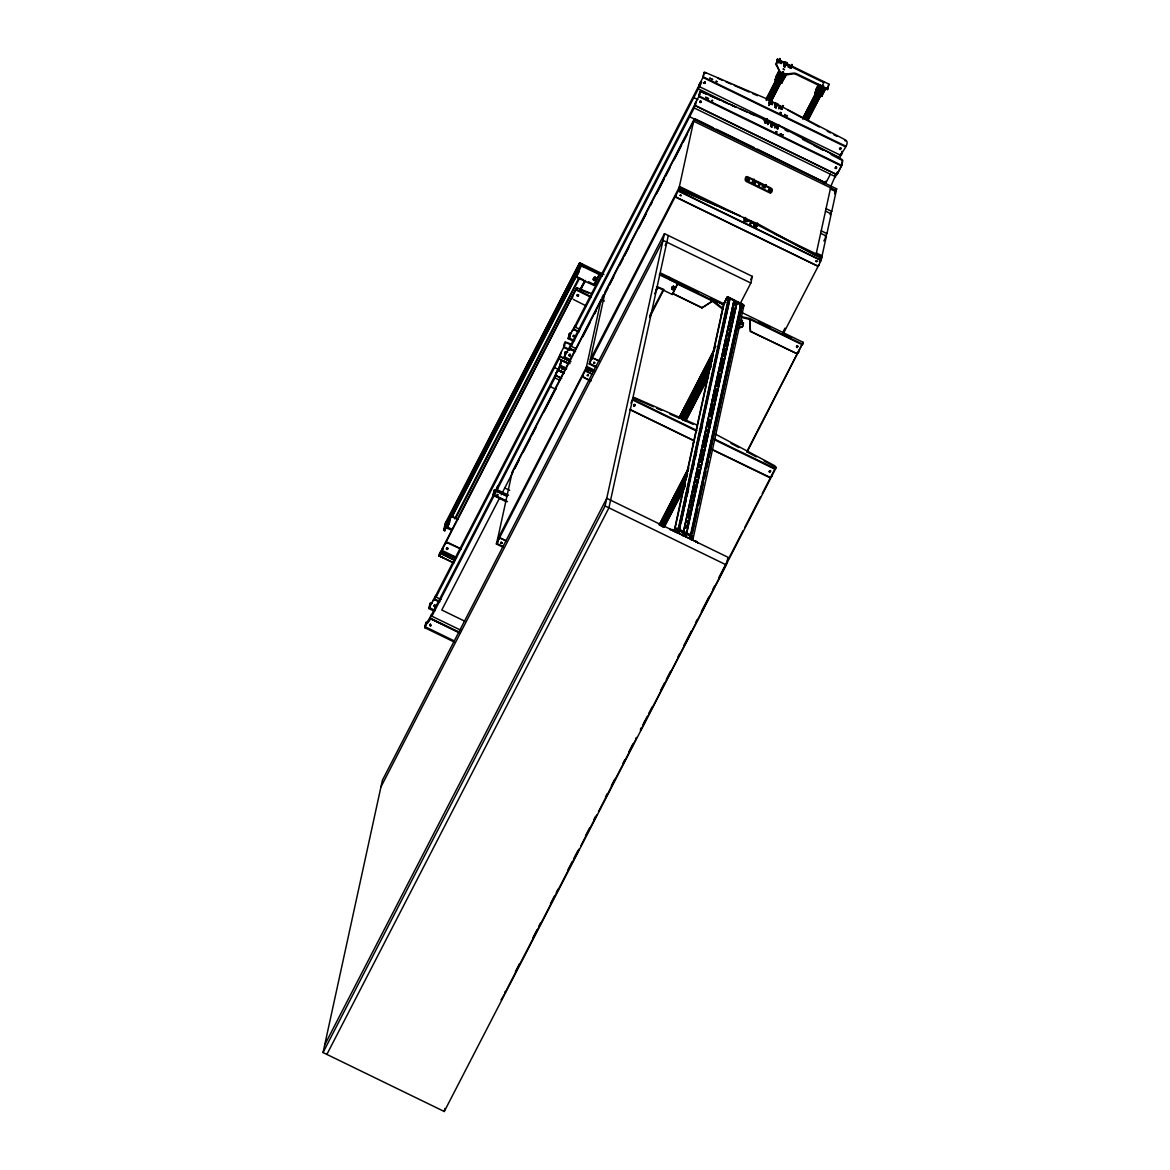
<?xml version="1.0" encoding="UTF-8"?>
<svg xmlns="http://www.w3.org/2000/svg" width="1170" height="1170" viewBox="0 0 1170 1170"><rect width="100%" height="100%" fill="white"/><g stroke="black" fill="none" stroke-linecap="round" stroke-linejoin="round"><path stroke-width="1.5" d="M572.422 298.131L572.466 297.648A3.481 3.305 12.3 0 1 572.773 296.624M576.079 348.645L571.194 346.276L571.998 342.605L694.98 104.291L695.141 105.227M745.641 180.107L770.065 192.421C772.288 193.986 773.194 188.575 771.001 188.121L747.674 176.772C745.363 175.207 744.061 180.97 746.475 181.569L770.401 193.152L771.644 189.218M775.578 467.824L775.081 467.049M821.384 259.023L820.711 258.087M821.632 258.526L759.579 224.742L679.2 188.955L589.241 364.031L595.808 367.219M500.775 543.041L500.906 542.295M501.842 543.289L501.974 542.544M593.629 363.095L594.345 362.203L594.579 363.431M680.062 195.375C682.519 194.761 678.922 195.609 681.306 195.507M816.601 260.632C817.42 263.572 814.422 259.725 816.879 261.159M816.967 261.115L815.826 261.422M556.145 372.879A3.481 3.305 12.3 0 0 555.838 373.786L554.887 377.881L559.816 380.279M555.838 373.786L555.794 374.4M560.006 354.671L560.035 356.016M505.367 991.59L505.294 992.087A3.481 3.305 12.3 0 1 504.987 992.979M695.038 104.379L695.126 103.881A3.481 3.32 12.3 0 1 695.433 102.975M699.221 85.249L699.294 84.752A3.481 3.305 12.3 0 1 699.601 83.845M726.95 297.282L724.23 303.966M692.874 538.112L691.324 537.703M675.002 528.621L724.201 302.957M693.064 537.235L691.806 536.255L690.914 537.381L689.89 536.957M692.011 539.75L693.21 536.474M691.909 540.189L693.371 537.322L743.871 305.721L742.16 304.244M684.962 528.416C683.982 520.928 690.753 529.293 685.05 525.783M685.693 525.447L686 528.138L687.302 526.237M686.161 520.723C692.582 522.712 683.104 517.871 687.814 523.195M687.901 515.341C687.975 522.8 690.929 511.568 687.316 515.985M688.501 510.588C694.79 512.738 685.269 507.678 690.022 513.074M690.11 505.221C690.081 512.811 693.049 501.345 689.686 506.04M690.9 500.482C696.808 502.369 687.419 497.733 692.23 502.968M692.318 495.115C692.391 502.705 695.097 491.195 691.894 495.919M692.991 490.859C698.329 493.243 692.216 485.184 692.757 493.155M693.415 490.054L693.722 492.731L695.024 490.83M695.112 488.607C699.587 483.956 690.929 483.312 694.41 488.475M694.512 484.994L694.819 487.671L696.135 485.784M694.892 482.903C693.664 475.269 700.494 483.722 695.55 480.314M695.623 479.934L695.931 482.61L697.232 480.724M696.004 477.901C695.667 470.047 701.576 478.077 696.311 475.693M696.72 474.874L697.028 477.55L698.329 475.663M698.431 473.426C702.892 468.79 694.234 468.132 697.715 473.309M697.832 469.828L698.139 472.504L699.441 470.603M698.197 467.722C696.077 462.94 702.307 464.329 700.318 466.377M698.929 464.768L699.236 467.444L700.537 465.543M699.309 462.735C698.973 454.881 704.881 462.896 699.616 460.512M700.026 459.708L700.333 462.384L701.649 460.497M700.713 455.466C706.548 457.411 698.958 449.938 700.859 458.04M701.137 454.647L700.83 456.87L702.146 457.441M702.234 449.587C698.885 455.891 706.124 451.883 703.462 449.543C699.894 447.13 703.214 456.505 703.843 450.377M702.614 447.496C702.366 439.73 708.142 447.7 702.921 445.346M703.346 444.541L703.653 447.218L704.954 445.317M703.711 442.435C702.161 436.585 709.225 439.803 705.013 443.123M704.442 439.481L704.749 442.158L706.051 440.256M705.539 434.421C705.627 441.88 708.45 430.648 704.954 435.065M706.139 429.668C712.428 431.818 702.907 426.757 707.66 432.154M707.748 424.3C707.821 431.905 710.658 420.381 707.338 425.119M708.347 419.547C714.636 421.712 705.115 416.637 709.868 422.048M709.956 414.195C709.927 421.77 712.91 410.304 709.532 414.999M711.053 409.134C713.788 421.843 712.208 398.209 710.629 412.425M712.164 404.074C712.12 411.664 715.236 400.184 711.74 404.878M712.53 401.983L712.588 399.526M714.958 397.566C719.316 393.69 711.36 391.467 713.934 397.259M714.358 393.954L714.68 396.645L715.981 394.743M716.069 392.506C720.705 387.197 711.345 388.001 715.704 392.52M715.47 388.908L715.777 391.584L717.078 389.683M715.835 386.802C715.528 379.095 721.422 386.89 716.157 384.652M716.566 383.848L716.874 386.524L718.19 384.623M718.278 382.4C722.548 378.773 714.928 376.082 717.108 381.99M717.678 378.787L717.985 381.464L719.287 379.577M718.365 374.546C725.371 376.214 714.665 369.31 719.009 377.354M718.775 373.727L718.482 375.95L719.799 376.535M719.155 371.636C718.848 363.928 724.727 371.724 719.462 369.486M719.872 368.667L720.193 371.343L721.495 369.457M721.583 367.219C725.853 363.592 718.234 360.901 720.413 366.81M720.983 363.621L721.29 366.298L722.592 364.396M722.68 362.159C727.257 357.113 718.146 357.303 722.153 362.115M722.08 358.561L722.387 361.237L723.703 359.336M722.46 356.455C722.153 348.762 728.003 356.558 722.767 354.305M723.192 353.501L723.499 356.177L724.8 354.291M723.645 348.777C730.036 350.839 720.676 345.954 725.312 351.234M725.385 343.38C725.473 350.839 728.296 339.622 724.815 344.038M726.921 346.305L728.471 338.92L726.278 337.852L726.19 340.543L727.506 341.128M727.594 333.274C727.667 340.865 730.504 329.355 727.184 334.079M728.384 328.536C734.351 330.554 724.947 325.743 729.714 331.008M729.802 323.154C729.758 330.744 732.888 319.264 729.393 323.958M730.49 318.913C735.725 321.136 729.787 313.297 730.241 321.209M730.899 318.094L731.221 320.77L732.522 318.883M731.586 313.852L731.893 316.529M732.376 310.942C731.206 303.337 738.065 311.863 732.8 308.295M733.107 307.988L733.414 310.664L734.731 308.763M733.795 303.732C738.957 305.984 733.239 298.16 733.502 305.955M734.219 302.928L734.526 305.604L735.828 303.717M430.56 625.877L430.341 624.224L430.882 625.614M433.909 606.177L434.509 605.124M446.487 548.452L447.042 549.505L447.817 548.394M561.688 371.036C560.986 372.104 559.903 371.124 561.702 372.148M560.518 371.607L560.518 372.382M564.613 352.887L565.958 352.053L564.013 357.757L570.565 360.945M577.19 295.162L577.922 296.156M573.198 336.258L573.476 335.468M593.936 278.826C594.141 276.983 596.334 278.533 594.755 279.411C591.727 278.241 597.387 275.33 595.705 279.528C597.475 276.135 593.643 283.593 593.248 278.957M594.111 277.948C593.95 280.259 596.568 276.632 595.194 278.972M703.901 82.968L704.676 81.856M705.232 82.909L705.013 81.9L703.916 83.172M671.639 288.332L671.931 287.22L671.77 289.078L672.911 289.633L674.373 287.922M835.336 168.041L836.126 166.93M840.85 148.868L840.864 148.093M324.704 1044.898L606.762 498.318L727.989 557.271L726.321 564.92L444.264 1111.5L323.037 1052.547L382.4 780.229L664.472 233.649L752.31 276.369L750.847 283.052L739.966 304.142M446.838 525.681L444.746 530.8L443.605 530.244L445.404 522.99L579.706 262.738L603.925 274.511M445.785 522.244L445.273 524.643L579.325 263.484L581.665 264.625L582.046 263.879M439.028 555.691L453.828 562.989L438.984 555.882L439.408 553.966L440.724 551.406L455.554 558.631M445.887 524.73L446.311 522.712M444.746 530.8L445.945 526.237C447.466 528.972 450.962 521.484 448.461 521.162M440.724 551.406L440.315 553.308L455.057 560.591M454.238 642.023L424.725 627.676L425.822 622.732L427.693 622.996M433.807 610.959L428.893 608.561L429.946 603.705L431.086 603.618M456.139 558.412L441.382 551.231L441.792 549.447L442.903 549.432M443.605 530.244L449.192 519.392L450.099 515.283L458.362 519.319M442.977 557.563L441.997 557.096L442.86 557.505M449.353 521.016L449.09 522.39L451.064 516.687L452.556 517.023M443.328 554.829L444.381 555.341L443.357 554.639M429.273 621.314L431.701 614.148L424.725 627.676M446.838 547.911L446.574 549.359M461.199 630.44L431.905 616.195L432.71 612.524L559.07 367.658L558.529 370.115M436.074 597.08L436.878 593.424L559.86 355.095L559.055 358.766L436.074 597.08L440.958 599.464M446.794 548.101L446.413 549.052L447.584 548.993M447.042 549.505L447.759 548.013L447.657 548.993M506.157 501.667L493.038 495.29L494.135 490.347L496.27 490.742M494.676 493.74L497.542 486.559L496.621 490.8L506.464 495.583M497.981 486.047L497.177 489.703L508.57 495.246M502.939 547.165L496.387 543.977L496.797 542.193L497.908 542.178M578.258 277.305L573.973 275.228L573.081 279.323L574.221 279.879L577.79 271.045L578.931 271.601L576.488 276.237L578.331 272.2M575.479 277.451L576.049 275.403M579.706 262.738L579.296 264.654L579.677 263.893L599.654 273.619L599.435 274.57L593.848 285.407L574.996 276.588M450.64 516.921L578.682 268.486L579.677 263.893M431.905 616.195L556.013 375.687L556.949 371.446M561.117 352.331L560.196 356.572L570.653 361.749M578.506 270.533L578.565 271.469L581.022 265.722L599.435 274.57M577.6 288.42L576.488 288.317L576.123 290.043L590.879 297.209M559.143 368.828L561.293 360.272L569.995 363.636M441.382 551.231L576.868 287.688L592.269 293.904M577.322 295.893L577.702 294.518L577.234 295.147M573.095 341.04L568.167 338.642L569.234 333.786L570.375 333.699M578.419 294.913L578.375 295.703L578.463 294.723M569.702 338.145L570.624 333.903M575.362 327.161L576.166 323.505L699.148 85.176L698.344 88.847L575.362 327.161L580.247 329.545M581.197 288.888L585.468 280.39M593.205 279.645L593.263 278.826M594.024 277.465L595.866 277.67M594.097 279.337L594.36 277.246M594.111 280.566L595.164 280.2M594.916 279.308L595.398 277.188M593.848 285.407L599.654 273.619M604.437 301.041L601.161 299.447L585.541 371.109L592.093 374.298M496.387 543.977L586.155 369.018L593.278 371.592M589.241 364.031L590.323 362.13M444.264 1111.5L444.922 1108.443M323.037 1052.547L605.095 505.966L664.472 233.649M571.194 346.276L694.176 107.962L694.98 104.291M696.238 101.527L695.316 105.768L836.886 174.623L841.42 165.847M845.91 146.265L703.243 76.898L704.311 72.028L767.783 99.289L845.076 139.742C851.409 142.755 841.259 151.793 841.054 155.508L699.484 86.653L700.406 82.412M501.667 998.434L501.286 1000.131L504.241 994.412M668.304 235.506L608.927 507.824L326.869 1054.419M630.937 403.167L633.336 397.624L634.696 397.683L696.779 424.959M834.619 193.84L836.682 188.867L694.015 119.501L678.395 191.163L821.047 260.53L821.881 256.713L775.067 233.941M634.008 404.557L633.643 405.858M633.862 404.703L633.745 406.005L633.731 404.893L634.827 404.513L634.71 405.815L634.93 404.659M634.754 405.624L633.789 405.815M634.842 405.639L634.696 404.41M671.77 289.078L672.18 286.855L674.052 286.767M671.975 289.37L671.726 288.434M672.457 288.288C675.924 283.652 671.097 290.964 673.467 287.03M672.56 288.42C671.887 287.293 674.066 284.997 673.701 287.264M672.779 287.162L673.174 286.197M672.56 289.648L673.92 288.99M672.852 288.566L672.706 287.761M673.525 287.718L673.028 288.566L673.745 286.46M672.297 294.504L678.103 282.701L672.297 294.504L656.472 286.796M673.525 288.244L673.613 286.358M674.432 287.103L674.388 287.791M701.956 307.856L712.515 301.099L701.956 307.856L672.501 293.538M671.946 530.025L696.764 542.09M674.212 530.756L723.835 303.147M766.774 98.324L780.127 72.555L776.076 64.628L777.494 59.1L828.857 84.079L827.819 88.861L827.424 89.607L797.15 74.88A4.49 1.331 27.3 0 0 793.348 73.871L785.158 74.997L780.917 83.231L775.067 79.794L778.562 71.297M776.076 64.628L777.494 59.1M765.677 120.539L764.873 123.201L765.268 122.44M769.436 103.326L769.845 101.424L772.697 102.814L772.288 104.715L769.26 103.106M778.006 62.99L778.81 60.343L781.662 61.718L781.238 63.633L778.211 62.025L780.361 58.763M755.118 183.734C756.332 178.118 755.674 187.098 752.266 182.345L752.939 179.931M765.78 121.768L765.633 122.484L767.227 118.96L765.253 121.504L767.227 118.96M769.801 103.37L769.421 102.39M744.603 220.238L745.714 217.664M745.173 217.401L745.553 218.38M753.012 181.628L754.123 179.054M768.12 123.83L768.529 121.929L767.739 124.576L768.12 123.83L765.092 122.221L766.701 118.696M779.293 60.811L778.372 61.308M677.927 530.463L728.31 298.569M679.009 529.352L729.012 299.973L729.085 297.604L727.243 297.165M693.284 536.211L678.629 529.03L729.085 297.604M678.79 532.672L679.2 530.756L683.338 532.759L682.651 535.567L683.338 532.759M679.492 529.44L729.89 298.277L734.029 300.295L683.485 531.721L734.029 300.295M679.638 529.849L680.413 526.295M681.189 522.741L683.894 510.296M684.669 506.742L686.22 499.619M686.995 496.065L688.545 488.958M692.816 469.389L694.366 462.282M695.141 458.728L696.691 451.62M700.962 432.052L702.512 424.944M721.89 336.039L730.036 298.686L732.113 299.71M747.381 219.931L746.957 221.832L743.857 220.94L744.515 218.541L747.118 220.413M779.542 73.651L779.761 72.599M636.027 738.928L636.348 737.422M640.941 729.597L641.262 728.091M784.383 76.006L785.099 74.207L793.743 73.125A4.49 1.331 27.3 0 1 797.531 74.134L827.819 88.861M687.77 525.9L688.545 522.346M690.476 513.454L695.521 490.332M696.296 486.778L697.846 479.671M699.397 472.548L700.172 468.994M705.217 445.887L705.993 442.318M706.768 438.765L708.318 431.657M712.588 412.089L714.139 404.981M719.565 380.089L721.115 372.981M721.89 369.413L722.665 365.859M724.596 356.967L726.146 349.859M729.246 335.629L732.742 319.629M733.517 316.075L735.067 308.968M702.102 461.155L703.258 455.817M705.203 446.925L705.978 443.372M725.356 354.466L726.131 350.912M726.921 347.358L728.471 340.236M730.402 331.344L731.952 324.236M732.727 320.682L734.277 313.575M735.053 310.006L736.603 302.898M777.816 128.554L778.24 126.638L775.388 125.248L774.584 127.91L774.964 127.164L777.816 128.554L777.436 129.3L778.708 124.546M779.556 106.134L778.752 108.795L779.132 108.049L781.984 109.439L782.408 107.523L779.556 106.134L779.161 106.894L781.969 108.503L783.417 105.695L781.809 109.219M788.507 65.052L788.097 66.968L790.949 68.357L791.359 66.441L788.507 65.052L788.127 65.798L790.935 67.407L792.368 64.599L790.233 67.875L791.154 67.377M685.912 536.474L686.483 534.295L690.607 536.299L690.198 538.215M753.553 225.664L754.226 223.251L757.078 224.64C757.648 230.154 749.897 222.461 756.654 226.556M686.483 534.295L685.781 537.088M737.159 301.816L686.629 533.257L737.159 301.816L741.297 303.834L690.9 534.997M781.428 108.24L781.282 108.956L782.876 105.432M756.61 226.073L757.195 223.236L756.405 227.053M764.493 187.215L765.604 184.641L765.984 185.62L764.493 187.215L765.604 184.641M778.24 126.638L777.26 127.354M756.083 225.825L757.195 223.236M791.841 64.35L790.774 68.123M765.487 186.045L765.078 187.946L762.226 186.571C761.465 181.745 765.78 189.818 766.145 184.904M690.856 533.344L740.873 303.966L738.797 302.957L738.241 304.024M742.116 304.083L743.52 305.355M691.046 538.639L691.66 535.845L692.903 536.299L676.962 528.621L678.205 529.162M723.996 303.205L727.55 296.727L742.219 303.981L691.251 536.357M690.9 539.619L691.894 535.816L689.642 536.971M692.377 533.608L697.803 508.76M698.578 505.206L703.609 482.142M704.384 478.589L705.934 471.495M706.695 467.941L708.245 460.834M709.02 457.294L742.306 304.653L739.952 306.452M740.61 322.262L741.18 323.344M741.21 322.086L742.072 321.852L739.849 324.704M741.517 320.931L742.409 320.565L741.663 320.214L739.981 324.119L740.961 323.373M741.385 322.408L740.976 324.309L740.244 323.958M742.35 326.913L743.462 322.818L742.35 326.913L737.919 328.624M802.401 344.799L749.619 319.132L750.453 331.446L796.624 353.486M750.453 331.446L749.619 319.132M824.163 89.037L824.382 87.984L819.175 84.62L814.934 92.839L820.784 96.276L822.013 95.94L822.481 93.19M827.424 89.607L828.857 84.079M689.642 116.737L825.874 182.988L757.268 149.102M816.177 253.934L830.598 187.814M769.538 471.861C767.812 471.261 771.747 472.431 769.933 470.516M797.75 346.247L796.843 347.373M796.989 347.548C798.759 346.744 796.244 345.004 797.647 346.261M769.655 472.095L770.182 471.919M770.401 470.662L770.533 471.378L770.547 470.603M797.457 345.823L797.165 347.49M830.729 186.542L836.55 173.145L834.883 176.392M840.718 154.03L839.914 157.701L806.671 141.526M836.886 174.623L837.501 171.785M841.054 155.508L841.976 151.266M775.52 467.576L775.242 469.346L714.577 439.832M802.357 344.989L802.766 343.088M845.851 145.504L845.559 146.82L702.907 77.454L703.96 72.701L706.11 73.081M640.677 728.354L640.516 730.533L775.578 468.79L775.929 466.859L774.598 465.689L715.484 434.128M746.928 452.278L803.161 342.327L741.297 312.258M820.419 259.023L822.086 255.777L826.386 236.077L820.682 233.298M825.245 236.852L826.927 233.605L831.212 213.905L825.508 211.126M830.086 214.68L831.753 211.434L836.053 191.734L830.349 188.97M841.742 165.379L842.795 160.422L841.683 159.281L780.741 126.726L700.143 91.143L699.075 95.998L841.742 165.379L838.042 172.531A3.481 3.32 12.3 0 1 837.486 173.321L837.252 173.526M678.015 530.536L678.541 529.469L677.488 533.096M497.981 494.617L497.104 494.968M562.946 368.608L563.136 369.369L562.156 369.077M732.61 316.646C735.769 303.922 727.828 322.32 733.619 313.823M731.411 323.944L730.402 326.766L729.524 326.547M729.305 331.827L730.314 329.004M728.193 336.872L729.217 334.05M728.5 339.022L727.067 341.976L725.926 341.523M725.985 346.993L727.009 344.17M724.888 352.053L725.897 349.23M719.374 377.34L720.384 374.517M714.87 399.804C714.709 405.537 710.95 397.829 713.905 398.678C716.186 399.73 714.87 401.383 713.203 399.394M713.773 404.864L712.764 407.686L711.886 407.467M711.653 412.747L712.676 409.924M710.468 420.03L709.444 422.853L708.42 422.546M708.347 427.913L709.356 425.09M707.25 432.973L708.259 430.15M707.163 435.211L706.11 438.063L704.881 437.522M701.737 458.26L702.746 455.437M693.927 495.89L692.918 498.712L692.026 498.508M691.806 503.773L692.816 500.95M690.709 508.833L691.719 506.01M690.622 511.071L689.598 513.893L688.574 513.586M688.501 518.953L689.51 516.131M688.413 521.177L687.36 524.043M448.563 521.264L445.872 526.588L447.115 527.041M576.547 271.864C575.011 275.608 576.517 269.407 578.389 272.8M578.931 271.601L578.038 270.27M501.93 543.158L501.33 542.134L500.965 543.289M588.393 375.599L588.13 374.634M593.95 363.431L593.687 362.466M724.259 303.615L724.245 302.84M692.786 539.999L692.333 538.917M429.902 625.804L430.341 624.239M430.999 625.438L430.121 624.531M565.914 352.843L565.519 351.965M573.344 335.658L573.198 336.463M570.287 355.505L570.375 354.525M699.879 101.483L699.733 102.287L700.011 101.307M835.497 167.442L835.409 168.421M796.375 346.686L797.121 345.793M445.799 526.515L446.121 525.827L447.086 526.792M447.262 526.383L448.505 523.78M439.364 554.185L440.505 554.083M440.68 551.611L454.457 557.008M442.143 548.788L576.488 288.317M560.854 361.062L561.995 360.96M561 360.784L562.916 360.974M497.016 541.769L497.923 541.622M678.732 189.642L717.897 206.212L679.229 187.332L590.367 359.526M746.153 177.094L747.411 177.27M576.327 274.76L576.664 274.029M445.434 527.597L451.503 530.068M446.618 523.531C445.653 525.769 447.73 521.25 446.735 523.516M447.584 524.131L447.978 523.341M449.221 518.251L579.998 266.248M450.918 517.067L574.441 277.7M574.909 277.173L577.995 271.191M451.503 517.345L575.859 276.369M451.825 517.491L576.166 276.529M454.618 518.851L579.018 277.685M455.803 518.061L579.677 277.992L583.537 279.864M438.984 555.882L440.359 553.132L455.101 560.401M579.662 290.365L584.678 280.654M579.793 290.233L585.395 280.771M428.893 608.561L435.869 595.033L434.947 599.274L439.861 601.672M564.891 345.018L560.269 353.954A3.481 3.305 12.3 0 0 559.962 354.861M568.167 338.642L575.157 325.114L574.236 329.355L579.15 331.753M703.419 76.562L699.558 84.035A3.481 3.305 12.3 0 0 699.25 84.942L699.25 85.834M699.484 86.653L701.737 82.266M493.038 495.29L495.261 491.195M561.249 363.095L556.101 373.084A3.481 3.305 12.3 0 0 555.794 373.976L556.481 375.775M564.013 357.757L570.989 344.229L570.068 348.47L574.996 350.868M700.011 94.214L695.389 103.165A3.481 3.32 12.3 0 0 695.082 104.071M558.28 371.299L559.801 368.374M601.921 297.692L603.603 294.445M601.161 299.447L512.314 471.627L496.68 543.289L503.246 546.478M694.015 119.501L605.168 291.681L589.548 363.343L596.1 366.532M511.933 473.353L600.78 301.158M604.788 293.407L693.649 121.212L836.301 190.593M499.575 498.01L441.777 610.009L464.695 621.153M501.257 494.764L513.089 471.817M514.756 468.6L518.924 460.541M523.034 452.556L530.566 437.96M532.233 434.728L536.43 426.597M543.977 411.986L556.364 387.972M582.748 336.843L590.28 322.233M594.477 314.13L596.144 310.884M600.342 302.767L607.873 288.156M609.555 284.91L613.738 276.793M619.603 265.429L622.952 258.936M624.634 255.689L628.816 247.572M638.864 228.091L646.41 213.481M650.593 205.364L652.275 202.117M656.458 194.001L664.004 179.405M665.672 176.158L669.854 168.041M674.052 159.924L681.583 145.314M683.265 142.067L687.448 133.95M692.479 124.21L695.097 118.857L713.086 127.618M497.513 539.472L586.375 367.278L594.418 371.197M380.952 786.913L663.01 240.333L750.847 283.052M665.174 245.437L666.841 242.205M655.756 290.204L657.467 286.782M654.659 293.714L658.14 287.089L663.931 289.473L649.613 317.436M778.767 60.562L779.82 58.5M649.774 315.622L663.273 289.575M669.181 278.124L669.576 277.378L669.152 279.279L712.866 300.544L722.987 308.412L722.592 309.173L712.486 301.29L712.866 300.544M781.662 61.718L781.282 62.478L778.416 61.089M776.456 63.882L779.366 70.843L775.725 76.781M775.067 79.794L779.264 71.194M785.011 66.865C787.059 64.584 782.262 59.831 787.191 63.56C783.549 64.116 785.436 67.67 784.017 66.485M785.787 63.794C788.112 65.579 781.224 63.18 784.646 61.922M775.359 80.262L779.981 71.472L779.366 70.843M784.894 61.937L784.017 62.814M766.496 98.397L776.544 78.916M784.368 63.355L785.216 62.01M785.319 64.906L784.119 64.642L784.485 61.966M766.174 99.874L776.222 80.394M783.71 66.163L784.851 63.092M785.172 62.873L785.567 62.127M766.365 100.181L776.412 80.481M779.981 71.472L782.525 74.105M783.871 66.368L785.933 62.288M772.273 88.92L775.11 83.86M766.716 100.547L780.814 73.096L779.586 72.218M784.178 66.588L785.684 63.37M785.026 62.829L786.298 62.478M784.368 66.69L786.108 63.399M784.558 66.778L786.094 63.692M784.894 63.429L786.796 64.306L786.635 62.697M768.032 99.289L777.246 81.432M780.814 72.13L781.648 73.637L777.406 81.871M784.894 66.865L786.913 62.917M768.354 99.26L776.734 83.026M786.386 64.335L787.118 63.121M768.602 99.655L777.816 81.798L776.149 79.984M786.635 64.35L787.234 63.312M768.792 99.538L778.006 81.681M769.216 99.991L782.906 73.359L785.099 74.207M769.743 100.006L778.123 83.772M769.012 101.892L779.074 82.412M779.249 82.763L783.505 74.529L786.035 74.412M769.845 101.424L769.465 102.17L772.317 103.56L772.697 102.814M782.569 74.134L784.032 73.856M768.909 103.472L779.746 82.47L780.873 82.514M771.82 98.748L779.308 84.035M769.304 103.837L784.383 74.836M768.895 105.475L780.624 82.748M769.173 105.402L782.584 79.428M780.917 83.231L786.386 74.661M781.545 83.26L786.211 74.924M786.386 75.187L786.766 74.441M782.35 107.742L783.417 105.695M774.993 125.994L775.388 125.248M752.266 182.345L755.381 183.237M814.934 92.839L818.43 84.357M818.137 85.6L815.592 89.841M815.227 93.307L819.483 85.074M802.912 117.921L816.309 91.947M803.19 117.848L819.994 85.6M803.454 118.243L807.797 109.746M808.47 108.503L816.031 93.03M802.927 119.428L816.265 93.585L818.269 95.019M813.208 100.123L814.876 96.876M804.112 118.17L820.682 86.141M804.58 118.536L817.084 94.317M823.022 82.807L824.236 82.646L823.417 82.061M804.77 118.784L817.333 94.434M823.168 82.851L823.548 82.105M817.274 94.916L821.515 86.682M805.194 119.062L817.771 94.712M805.677 119.325L822.437 87.18M806.159 119.53L817.888 96.803M806.408 119.515L818.912 95.296L820.872 95.384M819.117 95.808L823.373 87.589M807.007 119.72L819.512 95.501M813.735 106.996L815.402 103.75M807.549 119.837L820.141 95.37M807.592 120.203L816.806 102.346M818.488 99.099L824.25 87.882L825.654 88.086L821.413 96.306M807.958 119.852L820.462 95.633M808.251 119.779L820.74 95.56M820.784 96.276L825.025 88.057M823.197 91.816L825.318 87.706M821.823 96.189L826.078 87.969M757.034 224.859L757.736 223.499M724.142 303.337L727.023 297.443M723.528 304.873L724.976 302.065M721.583 313.107L721.963 312.361L720.852 316.456M729.012 299.973L729.89 298.277M729.129 300.441L730.036 298.686M678.966 417.792L715.835 346.349M679.346 417.748L714.534 349.567L679.477 417.631M738.094 303.615L738.504 302.811L732.405 299.842M750.628 279.615L752.31 276.369M679.77 417.997L713.29 353.048M679.712 418.202L687.448 403.226M688.092 401.968L689.759 398.721M697.305 384.111L702.526 374.005M680.267 418.421L712.939 355.095M681.232 418.275L712.896 356.923M681.349 418.904L711.506 360.462M740.873 303.966L740.317 305.94A1.594 1.521 12.3 0 1 740.829 307.388M681.7 419.357L711.872 360.901M728.281 329.019L728.705 328.214M741.297 303.834L740.434 305.516L742.219 303.981M681.949 419.269L712.106 360.813M682.563 419.796L711.082 364.411M683.265 419.913L710.907 366.327M683.426 420.191L711.082 366.605M684.245 420.498L709.386 371.797M726.497 338.335L725.912 338.978M742.511 308.163L743.974 305.18L742.248 303.82M684.962 420.703L708.42 375.248M685.927 418.933L690.183 410.597M700.172 391.336L704.369 383.219M686.22 419.284L706.329 380.323M685.532 420.791L708.142 376.959M685.898 420.761L708.523 376.916M728.106 339.11L727.696 339.929L725.985 338.627M724.288 348.441L723.616 348.952M739.264 324.851L741.663 320.214M742.409 320.565L740.8 324.09L740.069 323.739M740.712 324.47L742.072 321.852M802.737 344.243L749.955 318.576L749.575 319.322L741.517 317.523M824.119 184.421L825.786 181.174M825.874 182.988L830.407 174.213M693.035 444.015L694.146 439.92L693.766 440.666L629.782 409.573M708.435 420.059L708.859 419.24M711.565 414.97L711.155 415.789L709.649 414.502M706.651 429.361L706.066 430.004M659.163 524.877L688.486 468.044M659.456 524.803L688.779 467.971M659.69 524.716L688.179 469.521M659.88 525.038L688.37 469.609M663.273 518.632L668.626 508.701M669.138 507.268L673.335 499.151M680.867 484.541L686.22 474.61M686.731 473.177L688.413 469.93M660.231 525.389L687.039 473.44M660.962 525.272L687.624 473.601M661.035 525.74L685.327 478.647M661.269 526.134L687.243 475.795M661.459 526.017L686.6 477.316M661.898 526.456L686.234 479.188M662.425 526.485L684.201 484.278M835 192.114L836.682 188.867M662.527 526.734L685.152 482.903M663.141 526.939L684.918 484.731M663.653 526.836L670.322 513.747M674.549 505.732L676.216 502.486M663.668 527.056L685.444 484.848M663.858 527.158L685.035 486.486M664.37 526.997L683.646 489.66M823.87 240.947L826.386 236.077M674.9 531.429L676.83 528.255L678.629 529.03M674.797 531.867L676.845 528.328M690.797 500.979L691.207 500.16M677.211 532.964L676.509 531.897M688.589 511.085L688.998 510.281M783.33 331.432L784.997 328.185M819.366 261.583L821.881 256.713M686.805 520.401L686.22 521.045M782.891 334.474L821.267 260.237L678.615 190.856M681.583 531.809L682.008 531.004M689.744 537.995L690.607 536.299M746.84 451.576L803.161 342.327M515.443 971.612L519.612 963.524M532.964 937.667L537.132 929.58M538.8 926.347L540.467 923.115M550.47 903.723L554.653 895.635M556.32 892.403L557.988 889.171M567.991 869.763L572.159 861.69M573.841 858.458L578.009 850.371M585.512 835.819L589.68 827.746M593.848 819.658L595.53 816.426M605.534 797.033L607.201 793.786M611.369 785.713L614.703 779.249M623.054 763.074L624.721 759.842M628.89 751.769L633.058 743.681M642.973 724.654L647.156 716.566M648.823 713.334L652.158 706.87M660.494 690.695L664.662 682.622M666.344 679.39L670.512 671.302M678.015 656.75L679.682 653.518M683.85 645.445L691.368 630.893M695.536 622.806L697.203 619.573M701.371 611.486L708.888 596.949M713.056 588.861L714.724 585.629M718.892 577.541L743.082 530.668M744.749 527.436L760.602 496.723M762.27 493.491L775.622 467.62M579.311 848.85L505.03 992.789A3.481 3.305 12.3 0 0 505.338 991.897M580.978 845.618L596.832 814.89M598.499 811.644L636.363 738.372M577.293 271.396L576.839 272.303L577.98 272.859M577.468 272.42L577.863 271.674M448.841 523.122L449.704 521.82M578.638 271.645L579.179 270.826M448.739 521.937L449.236 521.133M574.324 336.594L573.973 335.146L574.017 336.858M569.307 354.583L569.19 355.885L570.053 355.651M570.17 355.695L570.273 354.393L569.41 354.612M434.187 605.387L434.582 606.645M435.05 606.513L435.021 605.109L434.289 605.431M836.477 168.363L836.594 167.061L835.585 167.442M769.465 470.647L769.363 471.963M739.996 307.681L740.069 306.569M676.479 529.308L678.117 529.601M786.196 64.745L785.348 64.057M781.955 83.143L782.613 80.13M770.43 123.376C776.865 125.014 770.24 120.612 772.609 123.435M747.045 179.156L749.18 179.595L748.61 180.458M747.206 179.639L748.829 180.18M769.45 190.359C772.829 190.417 765.531 187.99 769.801 190.169M770.562 190.286L769.728 190.725M749.268 221.379L750.657 221.51M751.813 222.417C747.601 218.688 754.504 224.201 750.613 221.773M751.74 222.095L752.281 222.958L749.751 221.32M497.177 494.34L497.908 495.363M703.74 439.876L705.642 441.075M704.881 83.45L704.808 82.046M700.713 102.565L701.137 101.424L700.113 101.337M577.541 294.621L577.176 295.937M565.037 351.951L564.905 353.501M434.889 606.66L435.152 605.197M675.69 531.794L676.611 531.619M841.42 154.411L841.654 154.191A3.481 3.305 12.3 0 0 842.21 153.416M433.412 600.239L433.178 600.444A3.481 3.305 12.3 0 0 432.622 601.234M429.01 619.559A3.481 3.305 12.3 0 0 428.454 620.334A3.481 3.32 12.3 0 1 429.024 619.544L428.98 619.734A3.481 3.32 12.3 0 0 428.41 620.509M797.867 353.135L798.145 352.726A3.481 3.305 12.3 0 0 798.7 351.951M631.888 746.518L632.122 746.314A3.481 3.305 12.3 0 0 632.678 745.524M632.955 398.37L634.067 398.356M681.086 195.668L680.136 195.332M593.731 362.539L594.872 362.744L593.863 363.153M588.086 374.824L587.238 375.468M588.349 375.526L587.428 375.716L587.647 374.575M568.781 349.23L568.269 349.815A3.481 3.32 12.3 0 0 567.699 350.605M797.911 352.945L796.843 353.632M631.639 746.694L632.151 746.124A3.481 3.305 12.3 0 0 632.721 745.334M836.374 168.334L835.556 168.363M839.899 148.18L840.82 148.283M565.636 353.179L564.657 352.901M429.785 625.087L430.765 625.584M837.047 173.511L835.234 173.921L695.419 105.505M429.756 619.003L429.214 619.53L431.043 618.857L459.123 632.487M429.712 619.193L431.028 618.871M573.198 329.998L572.422 330.715A3.481 3.305 12.3 0 0 571.867 331.505M572.905 330.335L574.485 329.838L577.951 331.71M797.662 353.121L796.58 353.676M433.617 600.254L434.436 599.727M495.217 491.385L496.46 491.034A2.618 2.486 12.3 0 1 497.148 491.268L506.99 496.051M840.967 154.542L839.402 154.806M836.491 173.964L837.53 173.131A3.481 3.32 12.3 0 0 838.086 172.341M569 349.274L570.331 348.938L575.479 351.409M446.677 542.471L445.638 543.304A3.481 3.305 12.3 0 0 445.083 544.094M446.37 542.778L447.452 542.383M433.865 600.108L435.196 599.757L438.662 601.629M738.299 327.878L742.731 326.167M690.724 538.259L689.73 538.302M704.764 83.377L703.945 82.982M840.294 147.815L839.519 148.926L840.367 149.321M577.746 296.215L578.521 294.898M569.805 354.247L569.044 355.563L569.892 355.768M495.378 491.298L496.197 491.195A2.545 2.428 12.3 0 1 497.104 491.459L506.946 496.241M747.103 179.083L748.025 179.332M573.417 330.072L574.675 330.115M569.264 349.172L575.435 351.6M770.079 477.433L771.337 476.716A3.481 3.305 12.3 0 0 771.893 475.927M724.756 343.717L726.585 344.974M704.91 434.743L706.738 436.015M840.44 154.718L839.446 154.615M836.257 173.847L835.278 173.73M446.896 542.587L460.995 549.081M560.986 361.603L559.45 366.473L565.461 369.398M562.492 368.433L562.112 369.267M727.491 297.195L729.027 297.867M769.86 477.272L711.769 449.236M747.615 179.215L748.39 180.224M747.279 179.741L747.162 178.908L748.113 179.668M733.21 314.642L731.952 313.414M731.001 324.748L729.495 323.476M727.096 333.567L728.793 334.869M722.183 365.215L720.559 364.426M718.863 380.382L717.254 379.592M716.669 390.502L715.045 389.712M715.557 395.548L713.949 394.773M713.349 405.668L711.843 404.396M712.252 410.728L710.746 409.456M707.236 424.608L708.947 425.895M699.016 471.422L697.408 470.632M695.711 486.588L694.102 485.799M693.503 496.709L691.996 495.422M691.309 506.815L689.803 505.542M687.39 515.634L689.101 516.935M442.845 548.584L441.807 550.295L456.578 557.476M659.339 274.789L677.898 283.652M562.448 368.623L563.165 369.267M796.36 353.472L750.496 331.256M748.8 180.619L747.996 180.253M758.73 182.798C755.879 182.9 762.898 185.737 759.915 183.398M760.222 183.822C762.065 182.505 755.147 181.686 760.544 184.158M769.333 190.11L770.153 190.403M741.897 316.777L749.955 318.576M565.783 342.605L564.642 342.693L563.618 347.373L569.629 350.283M586.784 369.427L591.259 371.314M836.301 166.915L836.331 168.524L835.395 168.041M701.152 91.874L699.762 91.889L698.739 96.569L841.391 165.935L842.415 161.27L841.727 160.334M783.637 74.602L784.704 74.953M776.383 105.154C778.342 107.318 773.648 103.106 776.587 104.115M758.76 184.099L759.93 185.094L759.14 184.275M759.037 184.743L759.198 184.933M769.333 190.608L769.641 190.183M501.14 543.187L501.886 543.099L500.892 542.982M430.999 619.047L459.093 632.678M571.53 333.231L569.615 333.04L568.605 337.706L574.602 340.631M432.242 603.15L430.37 602.872L429.317 607.625L435.313 610.55M776.734 104.452L774.598 104.262L777.45 105.651L775.769 104.247L778.284 104.393L775.52 103.062L777.918 105.285L776.573 105.227M747.966 179.2L748.829 179.654M750.54 222.783C749.634 222.812 751.857 224.187 750.731 222.885M717.707 78.185L722.665 80.379M725.985 81.827L730.957 84.021M734.263 85.468L749.18 92.035M752.485 93.483L757.458 95.677M701.941 92.196L706.899 94.39M710.219 95.838L720.164 100.21M723.469 101.673L728.442 103.852M731.762 105.315L735.067 106.777M740.04 108.956L746.665 111.867M749.985 113.329L754.957 115.508M719.506 206.929L740.244 216.04M581.943 290.292L588.568 293.202M572.174 344.448L565.052 341.874L563.969 346.817L568.883 349.201M566.821 343L570.126 344.463M563.179 361.091L568.152 363.27M563.033 361.369L568.006 363.548M635.091 398.751L653.328 406.765M656.633 408.228L661.606 410.407M669.884 414.063L679.828 418.421M683.148 419.884L693.079 424.257M567.64 352.448L565.49 352.068L564.437 356.821L570.448 359.731M496.46 490.362L494.281 490.054L493.272 494.734L507.473 501.637M428.352 622.367L426.202 621.987L425.149 626.74L454.135 640.824M439.423 555.779L440.754 556.423M439.379 555.969L440.71 556.613M777.114 59.846L783.505 62.961M786.708 64.511L821.881 81.622M763.235 119.15L772.566 123.698M698.344 88.847L726.248 102.419M729.524 104.013L736.091 107.216M763.995 120.773L768.924 123.172M773.853 125.57L777.845 127.384M693.81 97.622L697.817 99.582M694.176 107.962L835.746 176.816M716.362 129.212L753.992 147.508M826.049 208.655L831.753 211.434M748.976 178.03L771.322 188.955M752.895 180.151L753.275 181.145L752.632 180.648M752.69 180.429L755.542 181.818M821.223 230.826L826.927 233.605M679.434 186.396L740.2 215.953M743.462 217.532L816.338 255.66M816.382 252.998L822.086 255.777M744.018 218.848L748.917 221.232M752.193 222.827L757.092 225.21M727.667 297.253L728.954 297.867M742.072 304.258L743.359 304.887M660.494 272.961L723.981 303.834L723.557 304.77L710.746 298.54M664.911 276.032L693.196 289.794M710.79 298.35L723.601 304.58M758.818 321.706L770.211 327.249M783.242 333.582L791.373 337.545M659.661 273.736L697.949 292.325M758.774 321.896L766.92 325.86M676.903 283.769L717.327 303.425M672.808 293.48L701.985 307.666M580.92 265.444L584.181 267.023M599.259 274.365L602.462 275.915M598.455 274.687L601.687 276.266M579.077 265.605L581.358 266.716M578.682 268.486L579.823 269.041M578.038 270.358L579.179 270.913M577.965 270.621L579.106 271.177M577.541 271.601L578.682 272.157M576.898 272.946L578.038 273.502M576.547 273.648L577.688 274.204M575.845 274.35L577.351 274.848M575.889 274.862L577.029 275.418M575.64 275.301L576.781 275.857M592.737 283.608L595.969 285.173M575.421 275.33L576.561 275.886M588.349 281.677L594.053 284.456M575.347 275.681L576.591 276.135M576.459 289.487L591.216 296.654M573.359 299.447L586.419 306.028M594.155 358.473L599.069 360.857M599.025 361.047L594.111 358.663A1.799 1.711 12.3 0 0 591.64 359.278M586.579 366.342L594.784 370.334M560.854 356.777L570.697 361.559M585.746 370.802L592.312 373.99M559.055 358.766L568.912 363.563M632.926 399.409L696.881 430.502M714.914 439.276L775.578 468.79M632.59 399.964L696.53 431.057M560.123 365.274L566.689 368.462M559.977 365.449L565.987 368.374M590.835 380.791L584.283 377.617A1.799 1.711 12.3 0 1 583.26 375.511M559.801 365.917L566.353 369.106M584.24 377.808L590.791 380.996M554.521 367.541L558.529 369.501M564.364 372.938L559.45 370.539A2.545 2.428 12.3 0 1 558.69 369.998L558.543 369.822M564.32 373.128L559.406 370.744A2.618 2.486 12.3 0 1 558.807 370.349L558.426 369.647M629.826 409.383L693.737 440.461M711.726 449.426L769.085 477.316L771.381 476.526A3.481 3.305 12.3 0 0 771.937 475.737M561.6 378.29L556.481 375.775M556.013 375.687L561.571 378.48M550.353 386.656L555.706 389.259M683.192 533.037L686.337 534.558M678.805 531.707L678.015 530.917M691.192 539.048L692.464 539.97M605.095 505.966L726.321 564.92M504.767 487.948L509.681 490.332M494.369 495.159L505.864 500.745M506.215 540.803L501.301 538.419A1.799 1.711 12.3 0 0 498.829 539.034M506.171 540.993L501.257 538.609A1.799 1.711 12.3 0 0 498.786 539.224M452.278 516.877L457.309 519.319M449.192 519.392L450.333 519.948M448.271 521.571L449.616 522.083M448.315 521.952L449.455 522.507M448.066 522.507L449.207 523.063M447.759 523.165L448.9 523.721M447.423 523.853L448.563 524.409M446.998 523.926L448.154 524.482M447.072 524.555L448.212 525.111M446.721 525.213L447.861 525.769M446.413 525.783L447.554 526.324M445.989 526.032L447.291 526.763M447.861 527.246L451.123 528.825M445.989 528.372L448.783 520.738M447.934 542.514L461.038 548.891M441.938 554.229L440.666 553.381M435.43 599.844L438.706 601.438M430.779 618.389L460.322 632.751M844.696 140.488L845.457 140.912M840.791 159.734L831.022 154.528M819.497 257.341L820.492 257.926M773.955 466.289L764.185 461.082M787.688 110.053L801.947 117.658M805.106 119.355L819.366 126.96M827.278 131.186L830.437 132.883M833.61 134.565L836.784 136.261M785.099 130.016L788.273 131.713M802.518 139.318L805.691 141M813.603 145.226L823.11 150.301M730.928 443.328L738.855 447.554M748.347 452.629L756.273 456.856M781.809 72.774L782.906 73.359M769.377 189.598L770.43 190.534M747.966 180.341L747.191 179.844M747.776 180.136L747.016 179.668M700.845 101.015L700.991 102.229L699.938 102.419M772.653 123.991L773.282 124.751M560.606 356.85L560.167 356.075M721.671 359.365L723.645 359.965M701.824 450.406L703.799 450.991M698.505 465.572L700.508 466.274M758.847 186.615C756.624 185.547 760.822 186.279 757.633 186.352M695.243 105.475L695.082 104.481M699.324 86.112L699.265 85.351M644.553 721.407L644.509 722.49A3.481 3.305 12.3 0 1 644.202 723.396M840.923 148.268L840.148 149.57L839.548 148.736M567.742 350.4A3.481 3.32 12.3 0 1 568.313 349.625M676.158 195.375A1.799 1.711 12.3 0 0 677.152 197.613L816.441 265.414A1.799 1.711 12.3 0 0 818.912 264.8M818.868 264.99A1.799 1.711 12.3 0 1 816.426 265.561L677.094 197.862A1.799 1.711 12.3 0 1 676.114 195.565M644.553 722.299A3.481 3.305 12.3 0 1 644.246 723.206M798.657 352.141A3.481 3.305 12.3 0 1 798.101 352.916M584.298 377.559A1.799 1.711 12.3 0 1 583.303 375.321M682.549 534.032A2.545 2.428 12.3 0 1 683.865 534.032M685.02 534.646A2.545 2.428 12.3 0 1 685.708 535.728A2.545 2.428 12.3 0 0 685.064 534.471M682.593 533.856A2.545 2.428 12.3 0 1 684.523 534.09M694.878 541.066A3.978 3.788 12.3 0 1 696.896 541.476M669.927 529.615A3.978 3.788 12.3 0 1 673.496 531.341M672.077 529.41A3.978 3.788 12.3 0 1 673.627 530.727M669.971 529.44A3.978 3.788 12.3 0 1 672.852 530.419M740.522 307.827A1.594 1.521 12.3 0 1 739.849 308.251M740.025 305.458A1.594 1.521 12.3 0 1 740.829 306.335M740.566 307.651A1.594 1.521 12.3 0 1 739.879 308.076M740.069 305.282A1.594 1.521 12.3 0 1 740.683 305.809M728.413 299.842A1.594 1.521 12.3 0 1 729.217 300.003M727.798 302.884A1.594 1.521 12.3 0 1 727.17 302.357M770.869 99.582L771.249 100.561L770.869 99.582M709.897 78.171L710.731 78.624L709.941 78.156M711.886 79.15L712.72 79.589L711.945 79.136M716.172 81.227L717.005 81.681L716.172 81.227M705.729 97.285L706.563 97.739L705.729 97.285M707.718 98.265L708.552 98.704L707.718 98.265M712.003 100.342L712.837 100.781L712.12 100.327M783.242 69.03L784.353 69.63L783.242 69.03M782.628 71.896L783.739 72.496L782.686 71.882M775.125 105.505L776.544 106.265L775.213 105.475M774.774 107.128L776.178 107.889L774.774 107.128M770.971 122.909L773.75 124.4L770.971 122.909M770.957 124.62L772.375 125.365L770.957 124.62M771.673 124.181L773.077 124.941L771.673 124.181M779.981 113.198L780.814 113.636L780.112 113.183M780.375 112.452L781.209 112.89L780.492 112.437M770.606 126.243L772.01 126.989L770.606 126.243M784.646 114.528L785.48 114.982L784.704 114.514M786.649 115.508L787.483 115.947L786.693 115.494M775.812 132.312L776.646 132.751L775.944 132.298M776.207 131.566L777.041 132.005L776.251 131.552M780.097 134.389L780.931 134.843L780.141 134.374M780.478 133.643L781.311 134.082L780.478 133.643M782.481 134.608L783.315 135.062L782.525 134.594M822.495 84.913L823.607 85.512L822.569 84.898M749.444 224.245L750.862 225.006L749.531 224.216M698.314 543.406A3.978 3.788 12.3 0 0 695.784 541.754A3.978 3.788 12.3 0 1 698.344 543.231"/></g></svg>
